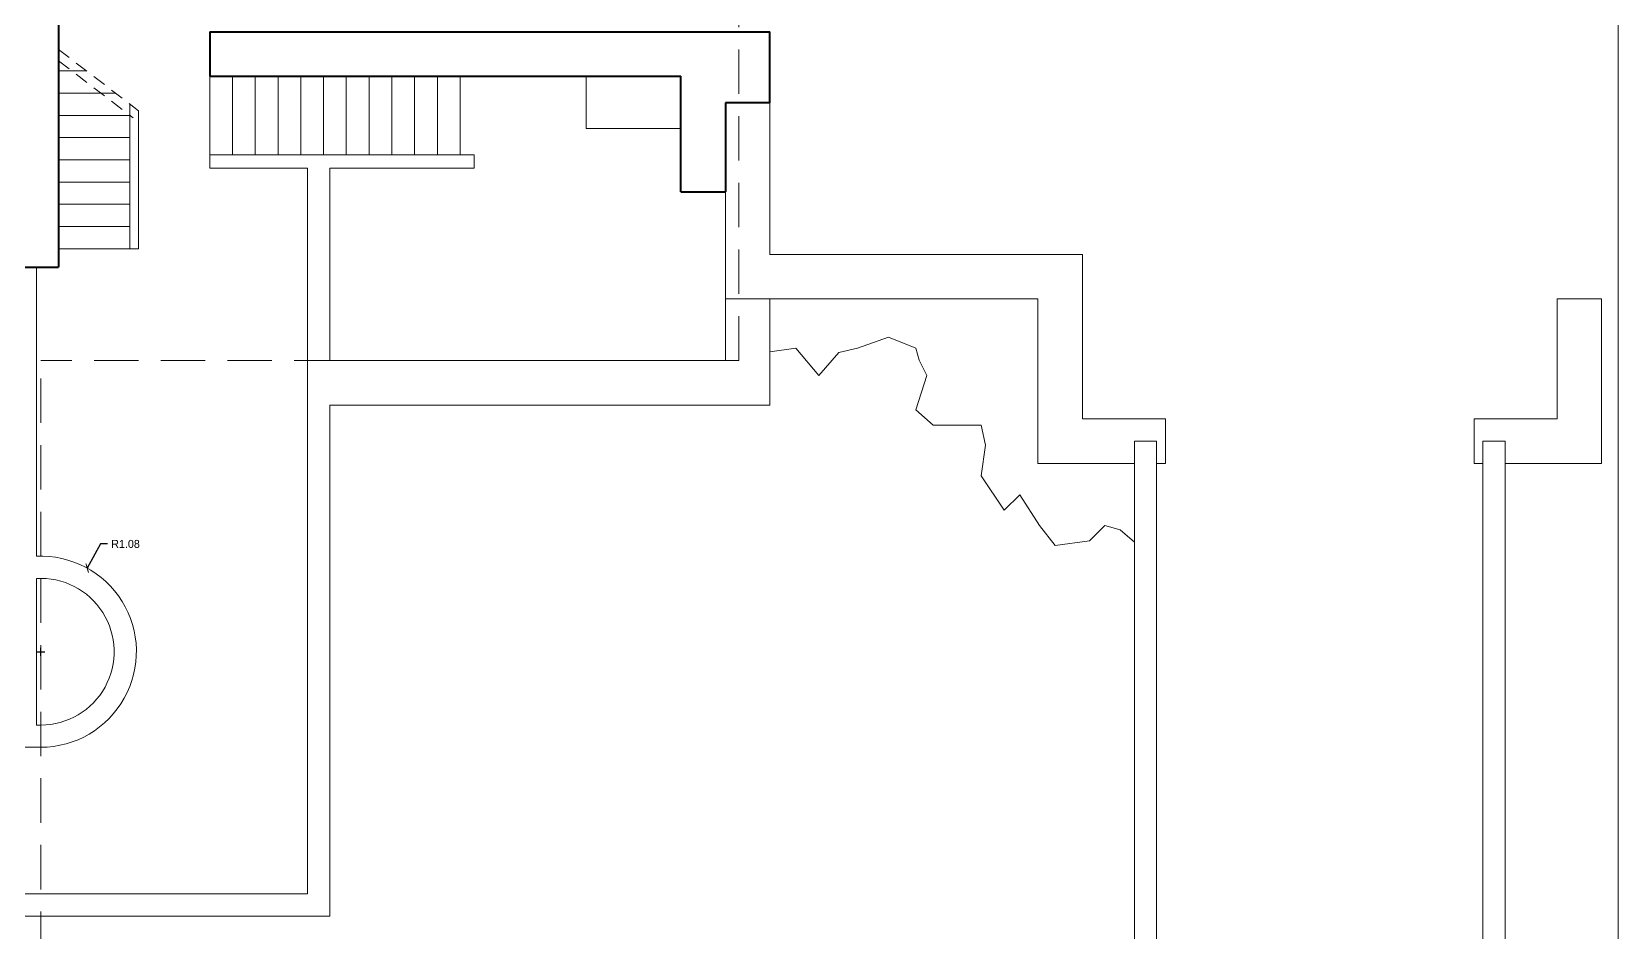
# Model space of a CAD drawing. Header units: metres. Extents: x 35.8 to 78.9, y 1.1 to 33.7.
# Drawn here: x 61.05 to 78.89, y 9.25 to 19.39 of the extents above; entities that cross this region are included whole.
import ezdxf

# ---------------------------------------------------------------- set-up
doc = ezdxf.new("R2010")
doc.units = ezdxf.units.M
doc.linetypes.add('DASHED', pattern=[0.75, 0.5, -0.25])
for name, color, linetype, lineweight in [('Ceco.NET 53', 254, 'Continuous', 9), ('equipment', 40, 'Continuous', 15), ('nivel', 30, 'Continuous', 13), ('projection', 134, 'DASHED', 9), ('texture', 253, 'Continuous', 9), ('topography', 132, 'Continuous', 15), ('wall high', 5, 'Continuous', 40), ('wall low', 140, 'Continuous', 20)]:
    doc.layers.add(name, color=color, linetype=linetype, lineweight=lineweight)
doc.dimstyles.new('Ceco.NET', dxfattribs={"dimscale": 0.5, "dimtxt": 0.18, "dimasz": 0.15, "dimexe": 0.18, "dimexo": 0.4, "dimgap": 0.09, "dimtad": 0, "dimtih": 1, "dimtoh": 1, "dimzin": 0, "dimdsep": 46, "dimtxsty": 'Standard', "dimblk": 'ARCHTICK', "dimcen": 0.09, "dimclrd": 256, "dimclre": 256, "dimadec": 0, "dimazin": 0, "dimtfac": 1, "dimtofl": 0, "dimtmove": 0, "dimatfit": 3, "dimfxl": 1, "dimtolj": 1, "dimtzin": 0, "dimarcsym": 0})

# ---------------------------------------------------------------- blocks, each defined once
blk = doc.blocks.new('_ArchTick')
at = {"color": 0, "const_width": 0.15}
blk.add_lwpolyline([(-0.5, -0.5), (0.5, 0.5)], dxfattribs=at)
blk = doc.blocks.new('*D14')
at = {"layer": 'Defpoints', "color": 0, "ltscale": 0.3}
for p in [(61.672, 13.351), (61.15, 12.411)]:
    blk.add_point(p, dxfattribs=at)
at = {"layer": 'texture', "lineweight": -2, "ltscale": 0.3}
for p, q in [((61.822, 13.623), (61.672, 13.351)), ((61.9, 13.623), (61.822, 13.623)), ((61.105, 12.411), (61.195, 12.411)), ((61.15, 12.366), (61.15, 12.456))]:
    blk.add_line(p, q, dxfattribs=at)
at = {"layer": 'texture', "lineweight": -2, "ltscale": 0.3, "xscale": 0.075, "yscale": 0.075, "zscale": 0.075, "rotation": 240.9614104073557}
blk.add_blockref('_ArchTick', (61.672, 13.351), dxfattribs=at)
at = {"layer": 'texture', "color": 0, "ltscale": 0.3, "insert": (62.103, 13.623), "char_height": 0.09, "attachment_point": 5}
blk.add_mtext('\\A1;R1.08', dxfattribs=at)

msp = doc.modelspace()

# ---------------------------------------------------------------- linework, layer by layer
at = {"layer": 'Ceco.NET 53', "ltscale": 0.3}
msp.add_line((78.892, 33.723), (78.892, 1.123), dxfattribs=at)
at = {"layer": 'equipment', "ltscale": 0.3}
for p, q in [((67.285, 18.886), (67.285, 18.298)), ((67.285, 18.298), (68.35, 18.298)), ((73.45, 14.78), (73.45, 6.406)), ((73.45, 14.78), (73.7, 14.78)), ((73.7, 14.78), (73.7, 6.406)), ((77.37, 14.78), (77.37, 6.406)), ((77.62, 14.78), (77.37, 14.78)), ((77.62, 14.78), (77.62, 6.406))]:
    msp.add_line(p, q, dxfattribs=at)
at = {"layer": 'nivel'}
for p, q in [((61.35, 18.945), (61.666, 18.945)), ((61.35, 18.695), (61.992, 18.695)), ((61.35, 18.445), (62.15, 18.445)), ((61.35, 18.195), (62.15, 18.195)), ((61.35, 17.945), (62.15, 17.945)), ((61.35, 17.695), (62.15, 17.695)), ((61.35, 17.445), (62.15, 17.445)), ((61.35, 17.195), (62.15, 17.195)), ((61.35, 16.945), (62.15, 16.945))]:
    msp.add_line(p, q, dxfattribs=at)
at = {"layer": 'nivel', "ltscale": 0.3}
for p, q in [((63.05, 18.002), (63.05, 18.886)), ((63.306, 18.002), (63.306, 18.886)), ((63.562, 18.002), (63.562, 18.886)), ((63.818, 18.002), (63.818, 18.886)), ((64.074, 18.002), (64.074, 18.886)), ((64.33, 18.002), (64.33, 18.886)), ((64.586, 18.002), (64.586, 18.886)), ((64.842, 18.002), (64.842, 18.886)), ((65.098, 18.002), (65.098, 18.886)), ((65.354, 18.002), (65.354, 18.886)), ((65.61, 18.002), (65.61, 18.886)), ((65.866, 18.002), (65.866, 18.886))]:
    msp.add_line(p, q, dxfattribs=at)
at = {"layer": 'projection'}
for p, q in [((69, 15.686), (69, 27.069)), ((61.15, 7.486), (61.15, 15.686)), ((69, 15.686), (61.15, 15.686))]:
    msp.add_line(p, q, dxfattribs=at)
at = {"layer": 'projection', "ltscale": 0.3}
for p, q in [((61.35, 19.186), (62.25, 18.498)), ((61.35, 19.06), (62.189, 18.418))]:
    msp.add_line(p, q, dxfattribs=at)
at = {"layer": 'topography', "ltscale": 0.3}
for p, q in [((70.335, 15.827), (70.683, 15.951)), ((70.683, 15.951), (70.993, 15.827)), ((69.35, 15.783), (69.64, 15.827)), ((69.64, 15.827), (69.9, 15.517)), ((69.9, 15.517), (70.124, 15.777)), ((70.124, 15.777), (70.335, 15.827)), ((70.993, 15.827), (71.03, 15.69)), ((71.03, 15.69), (71.117, 15.517)), ((71.117, 15.517), (70.993, 15.132)), ((70.993, 15.132), (71.186, 14.959)), ((71.186, 14.959), (71.515, 14.959)), ((71.515, 14.959), (71.726, 14.959)), ((71.726, 14.959), (71.775, 14.735)), ((71.775, 14.735), (71.726, 14.388)), ((71.726, 14.388), (71.986, 14.004)), ((71.986, 14.004), (72.16, 14.177)), ((72.16, 14.177), (72.384, 13.83)), ((72.384, 13.83), (72.558, 13.607)), ((72.943, 13.657), (73.116, 13.83)), ((73.116, 13.83), (73.29, 13.781)), ((73.29, 13.781), (73.45, 13.642)), ((72.558, 13.607), (72.943, 13.657))]:
    msp.add_line(p, q, dxfattribs=at)
at = {"layer": 'wall high'}
for p, q in [((61.35, 19.886), (61.35, 17.386)), ((63.05, 19.386), (64.3, 19.386)), ((63.05, 19.386), (63.05, 18.886)), ((64.3, 19.386), (69.35, 19.386)), ((69.35, 18.586), (69.35, 19.386)), ((63.05, 18.886), (68.35, 18.886)), ((68.35, 17.586), (68.35, 18.886)), ((69.35, 18.586), (68.85, 18.586)), ((68.35, 17.586), (68.85, 17.586)), ((61.35, 17.386), (61.35, 16.736)), ((60.85, 16.736), (61.35, 16.736))]:
    msp.add_line(p, q, dxfattribs=at)
at = {"layer": 'wall high', "ltscale": 0.3}
msp.add_line((68.85, 18.586), (68.85, 17.586), dxfattribs=at)
at = {"layer": 'wall low'}
for p, q in [((62.15, 18.574), (62.15, 16.945)), ((62.25, 18.498), (62.25, 16.945)), ((64.15, 9.686), (64.15, 17.852)), ((64.4, 15.686), (64.4, 17.852)), ((68.85, 15.686), (68.85, 17.586)), ((62.15, 16.945), (62.25, 16.945)), ((61.1, 16.736), (61.1, 13.485)), ((64.4, 15.686), (68.85, 15.686)), ((64.4, 9.436), (64.4, 15.186)), ((64.4, 15.186), (69.35, 15.186)), ((61.1, 13.235), (61.1, 11.586)), ((61.1, 11.586), (61.15, 11.586)), ((57.85, 11.336), (61.15, 11.336)), ((57.85, 9.686), (64.15, 9.686)), ((57.85, 9.436), (64.4, 9.436))]:
    msp.add_line(p, q, dxfattribs=at)
at = {"layer": 'wall low', "ltscale": 0.3}
for p, q in [((68.85, 18.586), (68.85, 16.88)), ((69.35, 18.586), (69.35, 16.88)), ((63.05, 18.002), (63.05, 17.852)), ((63.05, 18.002), (66.025, 18.002)), ((63.05, 17.852), (64.15, 17.852)), ((64.4, 17.852), (66.025, 17.852)), ((66.025, 17.852), (66.025, 18.002)), ((69.35, 16.88), (72.865, 16.88)), ((72.865, 16.88), (72.865, 15.03)), ((68.85, 16.38), (72.365, 16.38)), ((69.35, 16.38), (69.35, 15.186)), ((72.365, 16.38), (72.365, 14.53)), ((78.204, 16.38), (78.204, 15.03)), ((78.704, 16.38), (78.204, 16.38)), ((78.704, 16.38), (78.704, 14.53)), ((72.865, 15.03), (73.8, 15.03)), ((73.8, 15.03), (73.8, 14.53)), ((78.204, 15.03), (77.27, 15.03)), ((77.27, 15.03), (77.27, 14.53)), ((72.365, 14.53), (73.45, 14.53)), ((73.7, 14.53), (73.8, 14.53)), ((77.37, 14.53), (77.27, 14.53)), ((78.704, 14.53), (77.62, 14.53))]:
    msp.add_line(p, q, dxfattribs=at)
at = {"layer": 'wall low'}
for radius, end in [(1.075, 92.6659), (0.825, 93.4746)]:
    msp.add_arc((61.15, 12.411), radius, 270, end, dxfattribs=at)

# ---------------------------------------------------------------- dimensions: what is measured, and where the dimension line sits
at = {"layer": 'texture', "ltscale": 0.3}
dim = msp.add_radius_dim(center=(61.15, 12.411), mpoint=(61.672, 13.351), dimstyle='Ceco.NET', dxfattribs=at)
dim.commit()
dim.dimension.update_dxf_attribs({"geometry": '*D14', "text_midpoint": (62.103, 13.623), "dimtype": 164})

doc.saveas('drawing.dxf')
